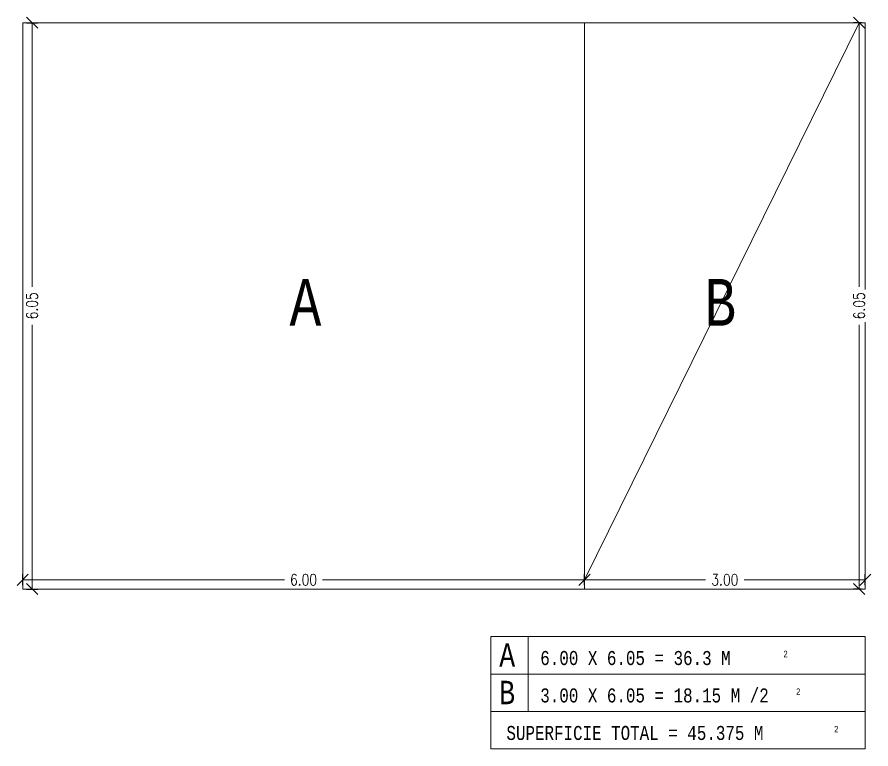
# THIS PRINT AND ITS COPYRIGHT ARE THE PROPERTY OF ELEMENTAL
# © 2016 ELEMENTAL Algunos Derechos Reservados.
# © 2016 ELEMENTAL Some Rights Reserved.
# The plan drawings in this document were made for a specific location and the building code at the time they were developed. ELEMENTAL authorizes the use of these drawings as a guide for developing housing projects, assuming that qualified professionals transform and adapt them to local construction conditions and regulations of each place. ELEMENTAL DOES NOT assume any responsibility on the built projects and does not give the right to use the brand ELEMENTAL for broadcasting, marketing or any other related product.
# Model space of a CAD drawing. Header units: metres. Extents: x -89 to 15, y -108 to -10.
# Drawn here: x -56.59 to -47.47, y -95.66 to -87.84 of the extents above; entities that cross this region are included whole.
import ezdxf

# ---------------------------------------------------------------- set-up
doc = ezdxf.new("R2010")
doc.units = ezdxf.units.M
doc.header["$LTSCALE"] = 5
doc.header["$MEASUREMENT"] = 0
doc.layers.get('0').update_dxf_attribs({"color": 30})
doc.layers.add('A-ANNO-DIMS', color=3, linetype='Continuous', lineweight=18)
doc.layers.add('A-ANNO-TEXT', color=3, linetype='Continuous', lineweight=18)
doc.styles.add('E-ROMANS', font='romans.shx', dxfattribs={"width": 0.8})
doc.dimstyles.new('E-0100_TICK_12', dxfattribs={"dimscale": 0.001, "dimtxt": 120, "dimasz": 120, "dimexe": 60, "dimexo": 40, "dimgap": 60, "dimtad": 0, "dimzin": 0, "dimdsep": 46, "dimtxsty": 'E-ROMANS', "dimblk": 'OBLIQUE', "dimcen": 60, "dimclrd": 256, "dimclre": 256, "dimclrt": 256, "dimadec": 0, "dimazin": 0, "dimtfac": 1, "dimtmove": 1, "dimatfit": 3, "dimldrblk": 'OPEN90', "dimfxl": 1, "dimtfill": 1, "dimtolj": 1, "dimtzin": 0, "dimlwd": -1, "dimarcsym": 0})

# ---------------------------------------------------------------- blocks, each defined once
blk = doc.blocks.new('_Oblique')
at = {"color": 0, "linetype": 'ByBlock', "lineweight": -2}
blk.add_line((-0.5, -0.5), (0.5, 0.5), dxfattribs=at)
blk = doc.blocks.new('*D4')
at = {"layer": 'A-ANNO-DIMS', "lineweight": -2, "transparency": 16777216}
for p, q in [((-56.5309, -93.9146), (-56.5309, -93.7953)), ((-50.5309, -93.9146), (-50.5309, -93.7953))]:
    blk.add_line(p, q, dxfattribs=at)
at = {"layer": 'A-ANNO-DIMS', "transparency": 16777216}
for p, q in [((-56.5309, -93.8553), (-53.7349, -93.8553)), ((-50.5309, -93.8553), (-53.3269, -93.8553))]:
    blk.add_line(p, q, dxfattribs=at)
at = {"layer": 'A-ANNO-DIMS', "transparency": 16777216, "xscale": 0.12, "yscale": 0.12, "zscale": 0.12, "rotation": 180}
blk.add_blockref('_Oblique', (-56.5309, -93.8553), dxfattribs=at)
at = {"layer": 'A-ANNO-DIMS', "transparency": 16777216, "xscale": 0.12, "yscale": 0.12, "zscale": 0.12}
blk.add_blockref('_Oblique', (-50.5309, -93.8553), dxfattribs=at)
at = {"layer": 'A-ANNO-DIMS', "transparency": 16777216, "insert": (-53.5309, -93.8553), "char_height": 0.12, "attachment_point": 5, "style": 'E-ROMANS', "bg_fill": 3, "box_fill_scale": 1.25, "bg_fill_color": 256, "bg_fill_true_color": 13158600, "bg_fill_transparency": 0}
blk.add_mtext('\\A1;6.00', dxfattribs=at)
blk = doc.blocks.new('_Open90')
at = {"color": 0, "linetype": 'ByBlock', "lineweight": -2}
for p, q in [((0, 0), (-1, 0)), ((-0.5, 0.5), (0, 0)), ((0, 0), (-0.5, -0.5))]:
    blk.add_line(p, q, dxfattribs=at)
blk = doc.blocks.new('*D5')
at = {"layer": 'A-ANNO-DIMS', "lineweight": -2, "transparency": 16777216}
for p, q in [((-56.4909, -87.9046), (-56.3709, -87.9046)), ((-56.4909, -93.9546), (-56.3709, -93.9546))]:
    blk.add_line(p, q, dxfattribs=at)
at = {"layer": 'A-ANNO-DIMS', "transparency": 16777216}
for p, q in [((-56.4309, -87.9046), (-56.4309, -90.7256)), ((-56.4309, -93.9546), (-56.4309, -91.1336))]:
    blk.add_line(p, q, dxfattribs=at)
at = {"layer": 'A-ANNO-DIMS', "transparency": 16777216, "xscale": 0.12, "yscale": 0.12, "zscale": 0.12}
for p, rotation in [((-56.4309, -87.9046), 90), ((-56.4309, -93.9546), 270)]:
    blk.add_blockref('_Oblique', p, dxfattribs=dict(at, rotation=rotation))
at = {"layer": 'A-ANNO-DIMS', "transparency": 16777216, "insert": (-56.4309, -90.9296), "char_height": 0.12, "attachment_point": 5, "rotation": 90, "style": 'E-ROMANS', "bg_fill": 3, "box_fill_scale": 1.25, "bg_fill_color": 256, "bg_fill_true_color": 13158600, "bg_fill_transparency": 0}
blk.add_mtext('\\A1;6.05', dxfattribs=at)
blk = doc.blocks.new('*D6')
at = {"layer": 'A-ANNO-DIMS', "lineweight": -2, "transparency": 16777216}
for p, q in [((-50.5309, -93.9146), (-50.5309, -93.7956)), ((-47.5309, -93.9146), (-47.5309, -93.7956))]:
    blk.add_line(p, q, dxfattribs=at)
at = {"layer": 'A-ANNO-DIMS', "transparency": 16777216}
for p, q in [((-50.5309, -93.8556), (-49.2371, -93.8556)), ((-47.5309, -93.8556), (-48.8246, -93.8556))]:
    blk.add_line(p, q, dxfattribs=at)
at = {"layer": 'A-ANNO-DIMS', "transparency": 16777216, "xscale": 0.12, "yscale": 0.12, "zscale": 0.12, "rotation": 180}
blk.add_blockref('_Oblique', (-50.5309, -93.8556), dxfattribs=at)
at = {"layer": 'A-ANNO-DIMS', "transparency": 16777216, "xscale": 0.12, "yscale": 0.12, "zscale": 0.12}
blk.add_blockref('_Oblique', (-47.5309, -93.8556), dxfattribs=at)
at = {"layer": 'A-ANNO-DIMS', "transparency": 16777216, "insert": (-49.0309, -93.8556), "char_height": 0.12, "attachment_point": 5, "style": 'E-ROMANS', "bg_fill": 3, "box_fill_scale": 1.25, "bg_fill_color": 256, "bg_fill_true_color": 13158600, "bg_fill_transparency": 0}
blk.add_mtext('\\A1;3.00', dxfattribs=at)
blk = doc.blocks.new('*D7')
at = {"layer": 'A-ANNO-DIMS', "lineweight": -2, "transparency": 16777216}
for p, q in [((-47.5709, -87.9046), (-47.6566, -87.9046)), ((-47.5709, -93.9546), (-47.6566, -93.9546))]:
    blk.add_line(p, q, dxfattribs=at)
at = {"layer": 'A-ANNO-DIMS', "transparency": 16777216}
for p, q in [((-47.5966, -87.9046), (-47.5966, -90.7256)), ((-47.5966, -93.9546), (-47.5966, -91.1336))]:
    blk.add_line(p, q, dxfattribs=at)
at = {"layer": 'A-ANNO-DIMS', "transparency": 16777216, "xscale": 0.12, "yscale": 0.12, "zscale": 0.12}
for p, rotation in [((-47.5966, -87.9046), 90), ((-47.5966, -93.9546), 270)]:
    blk.add_blockref('_Oblique', p, dxfattribs=dict(at, rotation=rotation))
at = {"layer": 'A-ANNO-DIMS', "transparency": 16777216, "insert": (-47.5966, -90.9296), "char_height": 0.12, "attachment_point": 5, "rotation": 90, "style": 'E-ROMANS', "bg_fill": 3, "box_fill_scale": 1.25, "bg_fill_color": 256, "bg_fill_true_color": 13158600, "bg_fill_transparency": 0}
blk.add_mtext('\\A1;6.05', dxfattribs=at)

msp = doc.modelspace()

# ---------------------------------------------------------------- linework, layer by layer
at = {"layer": 'A-ANNO-TEXT'}
for p, q in [((-51.5309, -94.4627), (-47.5309, -94.4627)), ((-51.5309, -94.4627), (-51.1309, -94.4627)), ((-51.5309, -95.2627), (-51.5309, -94.4627)), ((-51.1309, -94.4627), (-51.1309, -95.2627)), ((-47.5309, -95.2627), (-47.5309, -94.4627)), ((-51.5309, -94.8627), (-47.5309, -94.8627)), ((-51.5309, -95.6627), (-51.5309, -95.2627)), ((-51.5309, -95.2627), (-47.5309, -95.2627)), ((-51.5309, -95.2627), (-47.5309, -95.2627)), ((-47.5309, -95.6627), (-47.5309, -95.2627)), ((-51.5309, -95.6627), (-47.5309, -95.6627))]:
    msp.add_line(p, q, dxfattribs=at)
for points in [[(-56.5309, -87.9046), (-50.5309, -87.9046), (-50.5309, -93.9546), (-56.5309, -93.9546)], [(-50.5309, -87.9046), (-47.5309, -87.9046), (-47.5309, -93.9546), (-50.5309, -93.9546)]]:
    msp.add_lwpolyline(points, close=True, dxfattribs=at)

# ---------------------------------------------------------------- texts
at = {"layer": 'A-ANNO-TEXT', "attachment_point": 1, "style": 'E-ROMANS'}
for s, insert, char_height, width in [('{\\fMonospac821 BT|b0|i0|c0|p49;A}', (-53.6805, -90.6417), 0.5, 0.433764), ('{\\fMonospac821 BT|b0|i0|c0|p49;B}', (-49.2486, -90.6417), 0.5, 0.4338), ('{\\fMonospac821 BT|b0|i0|c0|p49;A}', (-51.4406, -94.5349), 0.25, 0.218149), ('{\\fMonospac821 BT|b0|i0|c0|p49;6.00 X 6.05 = 36.3 M}', (-51.0025, -94.6165), 0.15, 3.6), ('{\\fMonospac821 BT|b0|i0|c0|p49;2}', (-48.4063, -94.6139), 0.07, 0.1548), ('{\\fMonospac821 BT|b0|i0|c0|p49;B}', (-51.4406, -94.9349), 0.25, 0.2181), ('{\\fMonospac821 BT|b0|i0|c0|p49;3.00 X 6.05 = 18.15 M /2}', (-51.0025, -95.0165), 0.15, 3.6), ('{\\fMonospac821 BT|b0|i0|c0|p49;2}', (-48.2707, -95.0161), 0.07, 0.1548), ('{\\fMonospac821 BT|b0|i0|c0|p49;SUPERFICIE TOTAL = 45.375 M}', (-51.364, -95.417), 0.15, 3.7588), ('{\\fMonospac821 BT|b0|i0|c0|p49;2}', (-47.8647, -95.417), 0.07, 0.1548)]:
    msp.add_mtext(s, dxfattribs=dict(at, insert=insert, char_height=char_height, width=width))

# ---------------------------------------------------------------- next in the draw order: dimensions: what is measured, and where the dimension line sits
at = {"layer": 'A-ANNO-DIMS'}
dim = msp.add_linear_dim(base=(-50.5309, -93.8553), p1=(-56.5309, -93.9546), p2=(-50.5309, -93.9546), dimstyle='E-0100_TICK_12', dxfattribs=at)
dim.commit()
dim.dimension.update_dxf_attribs({"geometry": '*D4', "text_midpoint": (-53.5309, -93.8553)})

# ---------------------------------------------------------------- next in the draw order: dimensions: what is measured, and where the dimension line sits
dim = msp.add_linear_dim(base=(-56.4309, -93.9546), p1=(-56.5309, -87.9046), p2=(-56.5309, -93.9546), angle=90, dimstyle='E-0100_TICK_12', dxfattribs=at)
dim.commit()
dim.dimension.update_dxf_attribs({"geometry": '*D5', "text_midpoint": (-56.4309, -90.9296)})
dim = msp.add_linear_dim(base=(-47.5309, -93.8556), p1=(-50.5309, -93.9546), p2=(-47.5309, -93.9546), dimstyle='E-0100_TICK_12', dxfattribs=at)
dim.commit()
dim.dimension.update_dxf_attribs({"geometry": '*D6', "text_midpoint": (-49.0309, -93.8556)})

# ---------------------------------------------------------------- next in the draw order: dimensions: what is measured, and where the dimension line sits
dim = msp.add_linear_dim(base=(-47.5966, -87.9046), p1=(-47.5309, -93.9546), p2=(-47.5309, -87.9046), angle=90, dimstyle='E-0100_TICK_12', dxfattribs=at)
dim.commit()
dim.dimension.update_dxf_attribs({"geometry": '*D7', "text_midpoint": (-47.5966, -90.9296)})

# ---------------------------------------------------------------- next in the draw order: linework, layer by layer
at = {"layer": 'A-ANNO-TEXT'}
msp.add_line((-47.5966, -87.9046), (-50.5309, -93.8553), dxfattribs=at)

doc.saveas('drawing.dxf')
